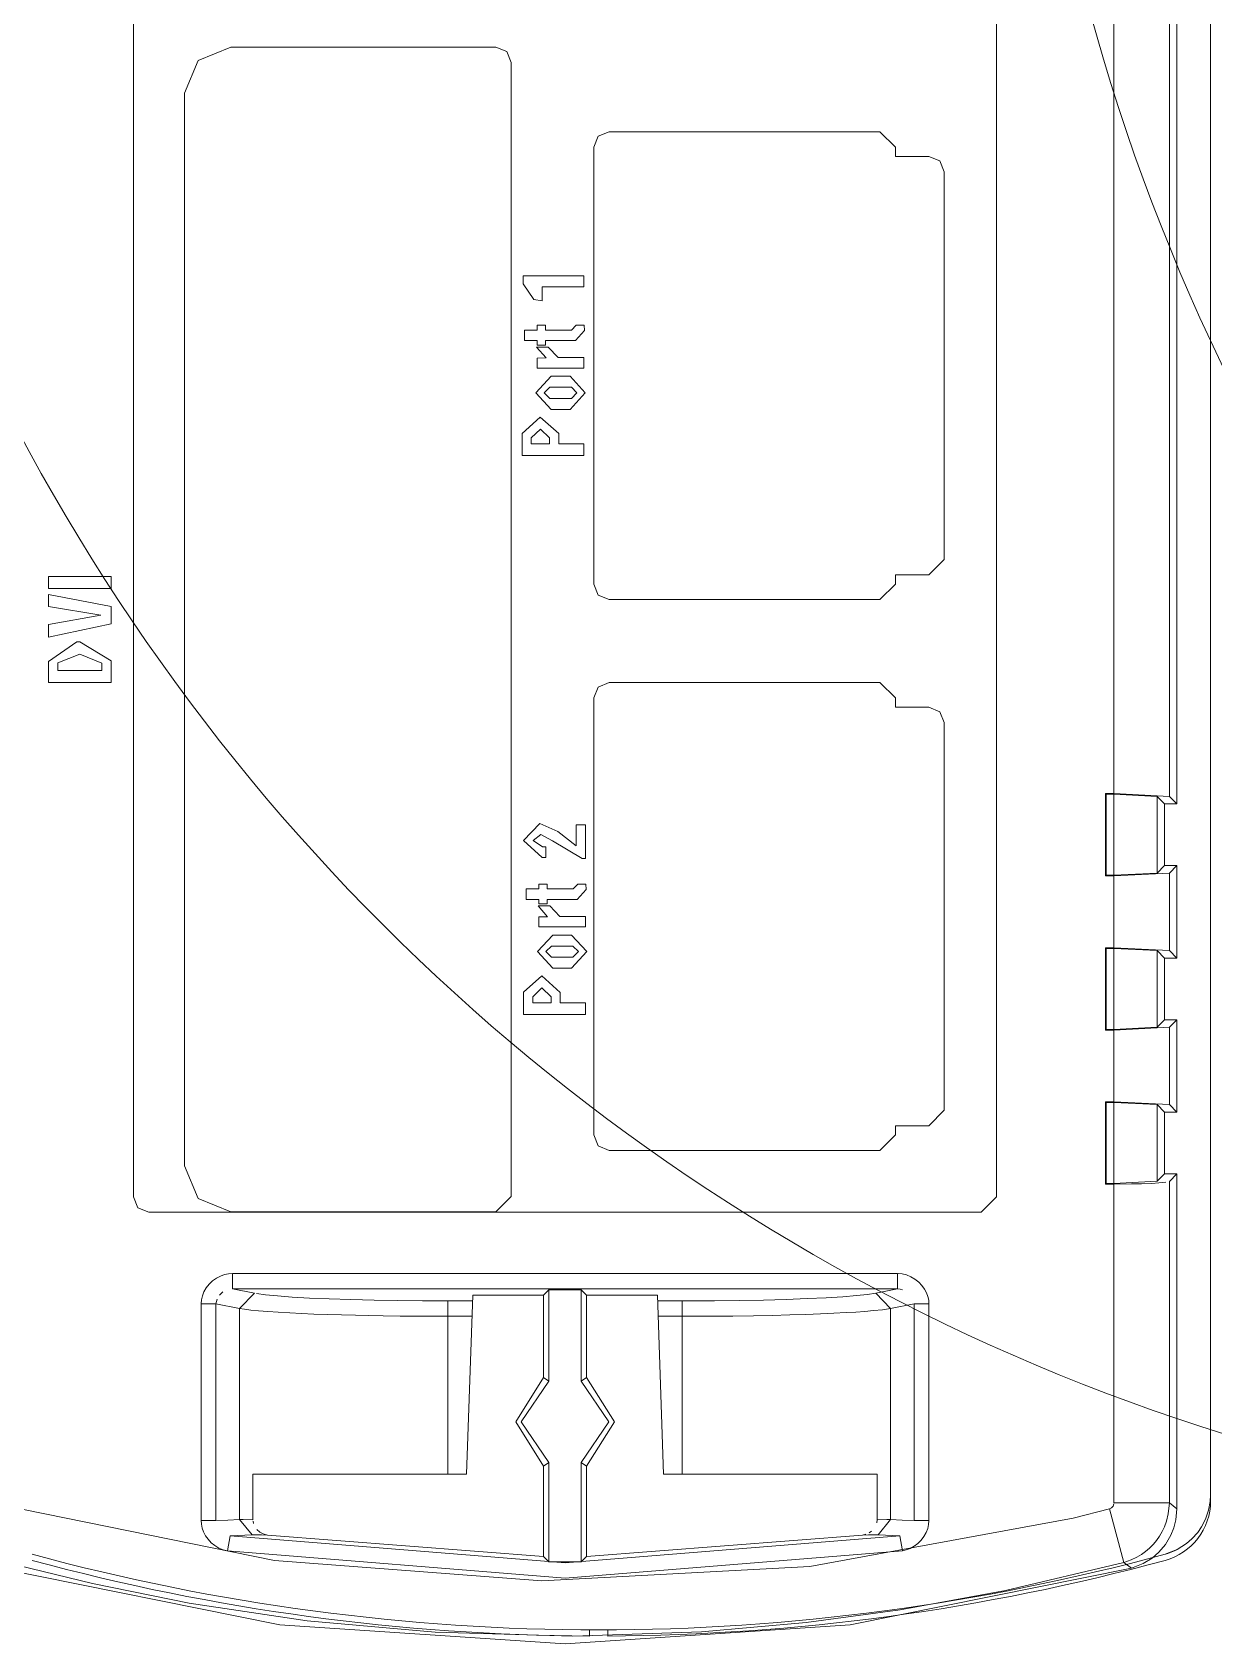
# Model space of a CAD drawing. Header units: millimetres. Extents: x -6000 to 26000, y -6000 to 26000.
# Drawn here: x 103.36 to 108.69, y -4346.64 to -4339.37 of the extents above; entities that cross this region are included whole.
import ezdxf

# ---------------------------------------------------------------- set-up
doc = ezdxf.new("R2010")
doc.units = ezdxf.units.MM
doc.header["$MEASUREMENT"] = 0
doc.layers.add('Чертеж и Рисунок_Ном._пера__7', color=7, linetype='Continuous', lineweight=15)

msp = doc.modelspace()

# ---------------------------------------------------------------- linework, layer by layer
at = {"layer": 'Чертеж и Рисунок_Ном._пера__7', "color": 7, "linetype": 'Continuous', "lineweight": 15}
for p, q in [((108.6764, -4328.7722), (108.6764, -4345.4705)), ((103.816, -4344.6228), (103.816, -4330.1564)), ((107.7108, -4330.1564), (107.7108, -4344.6228)), ((108.4904, -4342.815), (108.4904, -4330.6426)), ((108.5246, -4330.6084), (108.5246, -4342.8492)), ((108.2403, -4342.8026), (108.2403, -4330.6551)), ((105.4513, -4339.4328), (104.255, -4339.4328)), ((105.5209, -4344.6212), (105.5209, -4339.5024)), ((104.0464, -4339.6415), (104.0464, -4344.4821)), ((107.1847, -4339.8155), (105.9627, -4339.8155)), ((105.8932, -4339.885), (105.8932, -4341.8575)), ((107.2542, -4339.9268), (107.2542, -4339.885)), ((107.4052, -4339.9268), (107.2542, -4339.9268)), ((107.4747, -4341.7462), (107.4747, -4339.9963)), ((107.2542, -4341.8157), (107.4052, -4341.8157)), ((107.2542, -4341.8575), (107.2542, -4341.8157)), ((105.9627, -4341.927), (107.1847, -4341.927)), ((107.1847, -4342.3012), (105.9627, -4342.3012)), ((105.8932, -4342.3707), (105.8932, -4344.3432)), ((107.2542, -4342.4125), (107.2542, -4342.3707)), ((107.4052, -4342.4125), (107.2542, -4342.4125)), ((107.4747, -4344.2319), (107.4747, -4342.482)), ((108.2017, -4342.8026), (108.2017, -4343.1741)), ((108.2017, -4342.8026), (108.2403, -4342.8026)), ((108.2046, -4342.8055), (108.2017, -4342.8026)), ((108.2046, -4342.8055), (108.2046, -4343.1712)), ((108.2046, -4342.8055), (108.2404, -4342.8055)), ((108.2404, -4342.8055), (108.2404, -4343.1712)), ((108.4349, -4342.8152), (108.4349, -4343.1615)), ((108.4349, -4342.8152), (108.4689, -4342.8492)), ((108.4689, -4343.1274), (108.4689, -4342.8492)), ((108.5246, -4342.8492), (108.4689, -4342.8492)), ((108.4904, -4342.815), (108.5246, -4342.8492)), ((108.4349, -4343.1615), (108.4689, -4343.1274)), ((108.5246, -4343.1274), (108.4689, -4343.1274)), ((108.5246, -4343.1274), (108.4904, -4343.1616)), ((108.5246, -4343.1274), (108.5246, -4343.5447)), ((108.2017, -4343.1741), (108.2046, -4343.1712)), ((108.2017, -4343.1741), (108.2403, -4343.1741)), ((108.2046, -4343.1712), (108.2404, -4343.1712)), ((108.2403, -4343.4981), (108.2403, -4343.1741)), ((108.4904, -4343.5105), (108.4904, -4343.1616)), ((108.2017, -4343.4981), (108.2017, -4343.8696)), ((108.2017, -4343.4981), (108.2403, -4343.4981)), ((108.2046, -4343.501), (108.2017, -4343.4981)), ((108.2046, -4343.501), (108.2046, -4343.8667)), ((108.2046, -4343.501), (108.2404, -4343.501)), ((108.2404, -4343.501), (108.2404, -4343.8667)), ((108.4349, -4343.5107), (108.4349, -4343.857)), ((108.4349, -4343.5107), (108.4689, -4343.5447)), ((108.4904, -4343.5105), (108.5246, -4343.5447)), ((108.4689, -4343.8229), (108.4689, -4343.5447)), ((108.5246, -4343.5447), (108.4689, -4343.5447)), ((108.2046, -4343.8667), (108.2017, -4343.8696)), ((108.2017, -4343.8696), (108.2403, -4343.8696)), ((108.2046, -4343.8667), (108.2404, -4343.8667)), ((108.2403, -4344.1936), (108.2403, -4343.8696)), ((108.4349, -4343.857), (108.4689, -4343.8229)), ((108.5246, -4343.8229), (108.4689, -4343.8229)), ((108.5246, -4343.8229), (108.4904, -4343.8571)), ((108.4904, -4344.206), (108.4904, -4343.8571)), ((108.5246, -4343.8229), (108.5246, -4344.2402)), ((108.2017, -4344.1936), (108.2017, -4344.5651)), ((108.2046, -4344.1965), (108.2017, -4344.1936)), ((108.2017, -4344.1936), (108.2403, -4344.1936)), ((108.2046, -4344.1965), (108.2404, -4344.1965)), ((108.2046, -4344.1965), (108.2046, -4344.5622)), ((108.2404, -4344.1965), (108.2404, -4344.5622)), ((108.4349, -4344.2062), (108.4349, -4344.5525)), ((108.4349, -4344.2062), (108.4689, -4344.2402)), ((108.4689, -4344.5184), (108.4689, -4344.2402)), ((108.5246, -4344.2402), (108.4689, -4344.2402)), ((108.4904, -4344.206), (108.5246, -4344.2402)), ((107.2542, -4344.3432), (107.2542, -4344.3015)), ((107.2542, -4344.3015), (107.4052, -4344.3015)), ((105.9627, -4344.4127), (107.1847, -4344.4127)), ((108.4349, -4344.5525), (108.4689, -4344.5184)), ((108.5246, -4344.5184), (108.4689, -4344.5184)), ((108.5246, -4344.5184), (108.4904, -4344.5526)), ((108.5246, -4344.5184), (108.5246, -4346.0301)), ((108.2046, -4344.5622), (108.2017, -4344.5651)), ((108.2017, -4344.5651), (108.2403, -4344.5651)), ((108.2046, -4344.5622), (108.2404, -4344.5622)), ((108.2403, -4346.0038), (108.2403, -4344.5651)), ((108.4904, -4346.0039), (108.4904, -4344.5526)), ((107.6413, -4344.6923), (103.8856, -4344.6923)), ((104.255, -4344.6908), (105.4513, -4344.6908)), ((104.2633, -4345.0379), (104.2633, -4344.9685)), ((107.2636, -4344.9685), (104.2633, -4344.9685)), ((107.2636, -4344.9685), (107.2636, -4345.0379)), ((107.2636, -4345.0379), (104.2633, -4345.0379)), ((104.2633, -4345.0379), (104.3615, -4345.0571)), ((105.6661, -4345.0665), (105.6909, -4345.0417)), ((105.6909, -4345.0417), (105.836, -4345.0417)), ((105.6909, -4345.0417), (105.6909, -4345.4542)), ((105.836, -4345.4542), (105.836, -4345.0417)), ((105.836, -4345.0417), (105.8608, -4345.0665)), ((107.1654, -4345.0571), (107.2636, -4345.0379)), ((104.1213, -4345.1059), (104.1884, -4345.1059)), ((104.1213, -4345.1059), (104.1213, -4346.0836)), ((104.1884, -4345.1059), (104.2943, -4345.1266)), ((104.1884, -4345.1059), (104.1884, -4346.0836)), ((105.2349, -4345.0922), (105.346, -4345.0922)), ((105.2349, -4345.0922), (105.2349, -4345.1617)), ((105.3469, -4345.0665), (105.3187, -4345.8746)), ((105.6661, -4345.0665), (105.3469, -4345.0665)), ((105.6661, -4345.0665), (105.6661, -4345.438)), ((105.8608, -4345.438), (105.8608, -4345.0665)), ((106.18, -4345.0665), (105.8608, -4345.0665)), ((106.18, -4345.0665), (106.2082, -4345.8746)), ((106.1809, -4345.0922), (106.292, -4345.0922)), ((106.292, -4345.1617), (106.292, -4345.0922)), ((107.2325, -4345.1266), (107.3384, -4345.1059)), ((107.3384, -4345.1059), (107.4056, -4345.1059)), ((107.3384, -4346.0836), (107.3384, -4345.1059)), ((107.4056, -4346.0836), (107.4056, -4345.1059)), ((104.2943, -4345.1266), (104.2943, -4346.0794)), ((105.2349, -4345.8746), (105.2349, -4345.1617)), ((105.2349, -4345.1617), (105.3436, -4345.1617)), ((106.1833, -4345.1617), (106.292, -4345.1617)), ((106.292, -4345.8746), (106.292, -4345.1617)), ((107.2325, -4345.1266), (107.2325, -4346.0794)), ((108.6764, -4345.4705), (108.6764, -4345.9949)), ((108.6764, -4345.9669), (108.6764, -4345.4705)), ((105.6661, -4345.8383), (105.6661, -4346.2454)), ((105.6909, -4345.8222), (105.6909, -4346.2705)), ((105.836, -4346.2705), (105.836, -4345.8222)), ((105.8608, -4346.2454), (105.8608, -4345.8383)), ((104.3551, -4346.0798), (104.3551, -4345.8746)), ((104.3551, -4345.8746), (105.3187, -4345.8746)), ((106.2082, -4345.8746), (107.1718, -4345.8746)), ((107.1718, -4345.8746), (107.1718, -4346.0798)), ((108.6764, -4345.9671), (108.6764, -4345.9669)), ((108.6764, -4345.9671), (108.6764, -4345.9671)), ((108.4904, -4346.0039), (108.2403, -4346.0038)), ((108.5246, -4346.0301), (108.4904, -4346.0039)), ((104.1884, -4346.0836), (104.1213, -4346.0836)), ((107.4056, -4346.0836), (107.3384, -4346.0836)), ((104.2409, -4346.2205), (104.2521, -4346.1519)), ((107.2748, -4346.1519), (107.286, -4346.2205)), ((105.6909, -4346.2705), (105.6661, -4346.2454)), ((105.8608, -4346.2454), (105.836, -4346.2705)), ((108.3197, -4346.2982), (108.2847, -4346.2722)), ((105.8735, -4346.6047), (105.8735, -4346.5769)), ((105.957, -4346.6047), (105.957, -4346.5769))]:
    msp.add_line(p, q, dxfattribs=at)
at = {"layer": 'Чертеж и Рисунок_Ном._пера__7', "color": 7, "linetype": 'Continuous', "lineweight": 15, "flags": 128}
for points in [[(104.255, -4339.4328), (104.1075, -4339.4939), (104.0464, -4339.6415)], [(105.5005, -4339.4532), (105.4513, -4339.4328)], [(105.5209, -4339.5024), (105.5005, -4339.4532)], [(105.9627, -4339.8155), (105.9135, -4339.8358), (105.8932, -4339.885)], [(107.2542, -4339.885), (107.1847, -4339.8155)], [(107.4544, -4339.9471), (107.4052, -4339.9268)], [(107.4747, -4339.9963), (107.4544, -4339.9471)], [(107.4052, -4341.8157), (107.4747, -4341.7462)], [(105.8932, -4341.8575), (105.9135, -4341.9066), (105.9627, -4341.927)], [(107.1847, -4341.927), (107.2542, -4341.8575)], [(105.9627, -4342.3012), (105.9135, -4342.3216), (105.8932, -4342.3707)], [(107.2542, -4342.3707), (107.1847, -4342.3012)], [(107.4544, -4342.4328), (107.4052, -4342.4125)], [(107.4747, -4342.482), (107.4544, -4342.4328)], [(108.4904, -4342.815), (108.2403, -4342.8026)], [(108.4904, -4342.815), (108.2403, -4342.8026)], [(108.4904, -4342.815), (108.2403, -4342.8026)], [(108.4904, -4342.815), (108.2403, -4342.8026)], [(108.4904, -4342.815), (108.2403, -4342.8026)], [(108.4904, -4342.815), (108.2403, -4342.8026)], [(108.4904, -4342.815), (108.2403, -4342.8026)], [(108.4904, -4342.815), (108.2403, -4342.8026)], [(108.4904, -4342.815), (108.2403, -4342.8026)], [(108.4904, -4342.815), (108.2403, -4342.8026)], [(108.4904, -4342.815), (108.2403, -4342.8026)], [(108.4904, -4342.815), (108.2403, -4342.8026)], [(108.4904, -4342.815), (108.2403, -4342.8026)], [(108.4904, -4342.815), (108.2403, -4342.8026)], [(108.4904, -4342.815), (108.2403, -4342.8026)], [(108.4904, -4342.815), (108.2403, -4342.8026)], [(108.4904, -4342.815), (108.2403, -4342.8026)], [(108.4904, -4342.815), (108.2403, -4342.8026)], [(108.4904, -4342.815), (108.2403, -4342.8026)], [(108.4904, -4342.815), (108.2403, -4342.8026)], [(108.4904, -4342.815), (108.2403, -4342.8026)], [(108.4349, -4342.8152), (108.2404, -4342.8055)], [(108.4349, -4342.8152), (108.2404, -4342.8055)], [(108.4349, -4342.8152), (108.2404, -4342.8055)], [(108.4349, -4342.8152), (108.2404, -4342.8055)], [(108.4349, -4342.8152), (108.2404, -4342.8055)], [(108.4349, -4342.8152), (108.2404, -4342.8055)], [(108.4349, -4342.8152), (108.2404, -4342.8055)], [(108.4349, -4342.8152), (108.2404, -4342.8055)], [(108.4349, -4342.8152), (108.2404, -4342.8055)], [(108.4349, -4342.8152), (108.2404, -4342.8055)], [(108.4349, -4342.8152), (108.2404, -4342.8055)], [(108.4349, -4342.8152), (108.2404, -4342.8055)], [(108.4349, -4342.8152), (108.2404, -4342.8055)], [(108.4349, -4342.8152), (108.2404, -4342.8055)], [(108.4349, -4342.8152), (108.2404, -4342.8055)], [(108.4349, -4342.8152), (108.2404, -4342.8055)], [(108.4349, -4342.8152), (108.2404, -4342.8055)], [(108.4349, -4342.8152), (108.2404, -4342.8055)], [(108.4349, -4342.8152), (108.2404, -4342.8055)], [(108.4349, -4342.8152), (108.2404, -4342.8055)], [(108.4349, -4342.8152), (108.2404, -4342.8055)], [(105.7309, -4342.9737), (105.6497, -4342.937), (105.5767, -4343.0143), (105.6602, -4343.0915), (105.6764, -4343.0915), (105.6764, -4343.0421), (105.6613, -4343.0421), (105.6192, -4343.0143), (105.654, -4342.9864), (105.7065, -4343.015), (105.8414, -4343.095), (105.8557, -4343.095), (105.8557, -4342.9431), (105.8132, -4342.9431)], [(105.8132, -4342.9431), (105.8132, -4343.0386), (105.7309, -4342.9737)], [(108.2403, -4343.1741), (108.4904, -4343.1616)], [(108.2403, -4343.1741), (108.4904, -4343.1616)], [(108.2403, -4343.1741), (108.4904, -4343.1616)], [(108.2403, -4343.1741), (108.4904, -4343.1616)], [(108.2403, -4343.1741), (108.4904, -4343.1616)], [(108.2403, -4343.1741), (108.4904, -4343.1616)], [(108.2403, -4343.1741), (108.4904, -4343.1616)], [(108.2403, -4343.1741), (108.4904, -4343.1616)], [(108.2403, -4343.1741), (108.4904, -4343.1616)], [(108.2403, -4343.1741), (108.4904, -4343.1616)], [(108.2403, -4343.1741), (108.4904, -4343.1616)], [(108.2403, -4343.1741), (108.4904, -4343.1616)], [(108.2403, -4343.1741), (108.4904, -4343.1616)], [(108.2403, -4343.1741), (108.4904, -4343.1616)], [(108.2403, -4343.1741), (108.4904, -4343.1616)], [(108.2403, -4343.1741), (108.4904, -4343.1616)], [(108.2403, -4343.1741), (108.4904, -4343.1616)], [(108.2403, -4343.1741), (108.4904, -4343.1616)], [(108.2403, -4343.1741), (108.4904, -4343.1616)], [(108.2403, -4343.1741), (108.4904, -4343.1616)], [(108.2403, -4343.1741), (108.4904, -4343.1616)], [(108.2404, -4343.1712), (108.4349, -4343.1615)], [(108.2404, -4343.1712), (108.4349, -4343.1615)], [(108.2404, -4343.1712), (108.4349, -4343.1615)], [(108.2404, -4343.1712), (108.4349, -4343.1615)], [(108.2404, -4343.1712), (108.4349, -4343.1615)], [(108.2404, -4343.1712), (108.4349, -4343.1615)], [(108.2404, -4343.1712), (108.4349, -4343.1615)], [(108.2404, -4343.1712), (108.4349, -4343.1615)], [(108.2404, -4343.1712), (108.4349, -4343.1615)], [(108.2404, -4343.1712), (108.4349, -4343.1615)], [(108.2404, -4343.1712), (108.4349, -4343.1615)], [(108.2404, -4343.1712), (108.4349, -4343.1615)], [(108.2404, -4343.1712), (108.4349, -4343.1615)], [(108.2404, -4343.1712), (108.4349, -4343.1615)], [(108.2404, -4343.1712), (108.4349, -4343.1615)], [(108.2404, -4343.1712), (108.4349, -4343.1615)], [(108.2404, -4343.1712), (108.4349, -4343.1615)], [(108.2404, -4343.1712), (108.4349, -4343.1615)], [(108.2404, -4343.1712), (108.4349, -4343.1615)], [(108.2404, -4343.1712), (108.4349, -4343.1615)], [(108.2404, -4343.1712), (108.4349, -4343.1615)], [(108.4904, -4343.5105), (108.2403, -4343.4981)], [(108.4904, -4343.5105), (108.2403, -4343.4981)], [(108.4904, -4343.5105), (108.2403, -4343.4981)], [(108.4904, -4343.5105), (108.2403, -4343.4981)], [(108.4904, -4343.5105), (108.2403, -4343.4981)], [(108.4904, -4343.5105), (108.2403, -4343.4981)], [(108.4904, -4343.5105), (108.2403, -4343.4981)], [(108.4904, -4343.5105), (108.2403, -4343.4981)], [(108.4904, -4343.5105), (108.2403, -4343.4981)], [(108.4904, -4343.5105), (108.2403, -4343.4981)], [(108.4904, -4343.5105), (108.2403, -4343.4981)], [(108.4904, -4343.5105), (108.2403, -4343.4981)], [(108.4904, -4343.5105), (108.2403, -4343.4981)], [(108.4904, -4343.5105), (108.2403, -4343.4981)], [(108.4904, -4343.5105), (108.2403, -4343.4981)], [(108.4904, -4343.5105), (108.2403, -4343.4981)], [(108.4904, -4343.5105), (108.2403, -4343.4981)], [(108.4904, -4343.5105), (108.2403, -4343.4981)], [(108.4904, -4343.5105), (108.2403, -4343.4981)], [(108.4904, -4343.5105), (108.2403, -4343.4981)], [(108.4904, -4343.5105), (108.2403, -4343.4981)], [(108.4349, -4343.5107), (108.2404, -4343.501)], [(108.4349, -4343.5107), (108.2404, -4343.501)], [(108.4349, -4343.5107), (108.2404, -4343.501)], [(108.4349, -4343.5107), (108.2404, -4343.501)], [(108.4349, -4343.5107), (108.2404, -4343.501)], [(108.4349, -4343.5107), (108.2404, -4343.501)], [(108.4349, -4343.5107), (108.2404, -4343.501)], [(108.4349, -4343.5107), (108.2404, -4343.501)], [(108.4349, -4343.5107), (108.2404, -4343.501)], [(108.4349, -4343.5107), (108.2404, -4343.501)], [(108.4349, -4343.5107), (108.2404, -4343.501)], [(108.4349, -4343.5107), (108.2404, -4343.501)], [(108.4349, -4343.5107), (108.2404, -4343.501)], [(108.4349, -4343.5107), (108.2404, -4343.501)], [(108.4349, -4343.5107), (108.2404, -4343.501)], [(108.4349, -4343.5107), (108.2404, -4343.501)], [(108.4349, -4343.5107), (108.2404, -4343.501)], [(108.4349, -4343.5107), (108.2404, -4343.501)], [(108.4349, -4343.5107), (108.2404, -4343.501)], [(108.4349, -4343.5107), (108.2404, -4343.501)], [(108.4349, -4343.5107), (108.2404, -4343.501)], [(108.2403, -4343.8696), (108.4904, -4343.8571)], [(108.2403, -4343.8696), (108.4904, -4343.8571)], [(108.2403, -4343.8696), (108.4904, -4343.8571)], [(108.2403, -4343.8696), (108.4904, -4343.8571)], [(108.2403, -4343.8696), (108.4904, -4343.8571)], [(108.2403, -4343.8696), (108.4904, -4343.8571)], [(108.2403, -4343.8696), (108.4904, -4343.8571)], [(108.2403, -4343.8696), (108.4904, -4343.8571)], [(108.2403, -4343.8696), (108.4904, -4343.8571)], [(108.2403, -4343.8696), (108.4904, -4343.8571)], [(108.2403, -4343.8696), (108.4904, -4343.8571)], [(108.2403, -4343.8696), (108.4904, -4343.8571)], [(108.2403, -4343.8696), (108.4904, -4343.8571)], [(108.2403, -4343.8696), (108.4904, -4343.8571)], [(108.2403, -4343.8696), (108.4904, -4343.8571)], [(108.2403, -4343.8696), (108.4904, -4343.8571)], [(108.2403, -4343.8696), (108.4904, -4343.8571)], [(108.2403, -4343.8696), (108.4904, -4343.8571)], [(108.2403, -4343.8696), (108.4904, -4343.8571)], [(108.2403, -4343.8696), (108.4904, -4343.8571)], [(108.2403, -4343.8696), (108.4904, -4343.8571)], [(108.2404, -4343.8667), (108.4349, -4343.857)], [(108.2404, -4343.8667), (108.4349, -4343.857)], [(108.2404, -4343.8667), (108.4349, -4343.857)], [(108.2404, -4343.8667), (108.4349, -4343.857)], [(108.2404, -4343.8667), (108.4349, -4343.857)], [(108.2404, -4343.8667), (108.4349, -4343.857)], [(108.2404, -4343.8667), (108.4349, -4343.857)], [(108.2404, -4343.8667), (108.4349, -4343.857)], [(108.2404, -4343.8667), (108.4349, -4343.857)], [(108.2404, -4343.8667), (108.4349, -4343.857)], [(108.2404, -4343.8667), (108.4349, -4343.857)], [(108.2404, -4343.8667), (108.4349, -4343.857)], [(108.2404, -4343.8667), (108.4349, -4343.857)], [(108.2404, -4343.8667), (108.4349, -4343.857)], [(108.2404, -4343.8667), (108.4349, -4343.857)], [(108.2404, -4343.8667), (108.4349, -4343.857)], [(108.2404, -4343.8667), (108.4349, -4343.857)], [(108.2404, -4343.8667), (108.4349, -4343.857)], [(108.2404, -4343.8667), (108.4349, -4343.857)], [(108.2404, -4343.8667), (108.4349, -4343.857)], [(108.2404, -4343.8667), (108.4349, -4343.857)], [(107.4052, -4344.3015), (107.4747, -4344.2319)], [(108.4904, -4344.206), (108.2403, -4344.1936)], [(108.4904, -4344.206), (108.2403, -4344.1936)], [(108.4904, -4344.206), (108.2403, -4344.1936)], [(108.4904, -4344.206), (108.2403, -4344.1936)], [(108.4904, -4344.206), (108.2403, -4344.1936)], [(108.4904, -4344.206), (108.2403, -4344.1936)], [(108.4904, -4344.206), (108.2403, -4344.1936)], [(108.4904, -4344.206), (108.2403, -4344.1936)], [(108.4904, -4344.206), (108.2403, -4344.1936)], [(108.4904, -4344.206), (108.2403, -4344.1936)], [(108.4904, -4344.206), (108.2403, -4344.1936)], [(108.4904, -4344.206), (108.2403, -4344.1936)], [(108.4904, -4344.206), (108.2403, -4344.1936)], [(108.4904, -4344.206), (108.2403, -4344.1936)], [(108.4904, -4344.206), (108.2403, -4344.1936)], [(108.4904, -4344.206), (108.2403, -4344.1936)], [(108.4904, -4344.206), (108.2403, -4344.1936)], [(108.4904, -4344.206), (108.2403, -4344.1936)], [(108.4904, -4344.206), (108.2403, -4344.1936)], [(108.4904, -4344.206), (108.2403, -4344.1936)], [(108.4904, -4344.206), (108.2403, -4344.1936)], [(108.4349, -4344.2062), (108.2404, -4344.1965)], [(108.4349, -4344.2062), (108.2404, -4344.1965)], [(108.4349, -4344.2062), (108.2404, -4344.1965)], [(108.4349, -4344.2062), (108.2404, -4344.1965)], [(108.4349, -4344.2062), (108.2404, -4344.1965)], [(108.4349, -4344.2062), (108.2404, -4344.1965)], [(108.4349, -4344.2062), (108.2404, -4344.1965)], [(108.4349, -4344.2062), (108.2404, -4344.1965)], [(108.4349, -4344.2062), (108.2404, -4344.1965)], [(108.4349, -4344.2062), (108.2404, -4344.1965)], [(108.4349, -4344.2062), (108.2404, -4344.1965)], [(108.4349, -4344.2062), (108.2404, -4344.1965)], [(108.4349, -4344.2062), (108.2404, -4344.1965)], [(108.4349, -4344.2062), (108.2404, -4344.1965)], [(108.4349, -4344.2062), (108.2404, -4344.1965)], [(108.4349, -4344.2062), (108.2404, -4344.1965)], [(108.4349, -4344.2062), (108.2404, -4344.1965)], [(108.4349, -4344.2062), (108.2404, -4344.1965)], [(108.4349, -4344.2062), (108.2404, -4344.1965)], [(108.4349, -4344.2062), (108.2404, -4344.1965)], [(108.4349, -4344.2062), (108.2404, -4344.1965)], [(105.8932, -4344.3432), (105.9135, -4344.3924), (105.9627, -4344.4127)], [(107.1847, -4344.4127), (107.2542, -4344.3432)], [(104.0464, -4344.4821), (104.1075, -4344.6297), (104.255, -4344.6908)], [(108.4108, -4344.5616), (108.3642, -4344.5634), (108.3199, -4344.5644), (108.2403, -4344.5651)], [(108.2404, -4344.5622), (108.4349, -4344.5525)], [(108.2404, -4344.5622), (108.4349, -4344.5525)], [(108.2404, -4344.5622), (108.4349, -4344.5525)], [(108.2404, -4344.5622), (108.4349, -4344.5525)], [(108.2404, -4344.5622), (108.4349, -4344.5525)], [(108.2404, -4344.5622), (108.4349, -4344.5525)], [(108.2404, -4344.5622), (108.4349, -4344.5525)], [(108.2404, -4344.5622), (108.4349, -4344.5525)], [(108.2404, -4344.5622), (108.4349, -4344.5525)], [(108.2404, -4344.5622), (108.4349, -4344.5525)], [(108.2404, -4344.5622), (108.4349, -4344.5525)], [(108.2404, -4344.5622), (108.4349, -4344.5525)], [(108.2404, -4344.5622), (108.4349, -4344.5525)], [(108.2404, -4344.5622), (108.4349, -4344.5525)], [(108.2404, -4344.5622), (108.4349, -4344.5525)], [(108.2404, -4344.5622), (108.4349, -4344.5525)], [(108.2404, -4344.5622), (108.4349, -4344.5525)], [(108.2404, -4344.5622), (108.4349, -4344.5525)], [(108.2404, -4344.5622), (108.4349, -4344.5525)], [(108.2404, -4344.5622), (108.4349, -4344.5525)], [(108.2404, -4344.5622), (108.4349, -4344.5525)], [(108.4434, -4344.5596), (108.4108, -4344.5616)], [(108.4593, -4344.5583), (108.4434, -4344.5596)], [(108.4748, -4344.5566), (108.4593, -4344.5583)], [(103.816, -4344.6228), (103.8364, -4344.6719), (103.8856, -4344.6923)], [(105.4513, -4344.6908), (105.5209, -4344.6212)], [(107.6413, -4344.6923), (107.7108, -4344.6228)], [(104.2273, -4344.9736), (104.2088, -4344.9803)], [(104.2456, -4344.9697), (104.2273, -4344.9736)], [(104.2633, -4344.9685), (104.2456, -4344.9697)], [(107.2851, -4344.9703), (107.2663, -4344.9685)], [(107.3044, -4344.975), (107.2851, -4344.9703)], [(107.3238, -4344.9829), (107.3044, -4344.975)], [(104.1443, -4345.0339), (104.1341, -4345.0516)], [(104.1575, -4345.0173), (104.1443, -4345.0339)], [(104.2088, -4344.9803), (104.1905, -4344.9899), (104.1731, -4345.0023), (104.1575, -4345.0173)], [(107.2636, -4345.0379), (107.2759, -4345.0389)], [(107.2759, -4345.0389), (107.2869, -4345.0416)], [(107.3424, -4344.9938), (107.3238, -4344.9829)], [(107.3593, -4345.0072), (107.3424, -4344.9938)], [(107.3857, -4345.0388), (107.3739, -4345.0225), (107.3593, -4345.0072)], [(107.3947, -4345.0556), (107.3857, -4345.0388)], [(104.1228, -4345.0871), (104.1213, -4345.1044)], [(104.127, -4345.0694), (104.1228, -4345.0871)], [(104.1341, -4345.0516), (104.127, -4345.0694)], [(104.1884, -4345.1059), (104.1904, -4345.0944)], [(104.1904, -4345.0944), (104.1939, -4345.0841)], [(104.2042, -4345.0666), (104.2114, -4345.0586), (104.2198, -4345.0518)], [(104.2943, -4345.1266), (104.3615, -4345.0571)], [(104.4111, -4345.0644), (104.3708, -4345.0588)], [(104.6996, -4345.083), (104.611, -4345.0792), (104.5325, -4345.0747), (104.4656, -4345.0697), (104.4111, -4345.0644)], [(104.9015, -4345.0889), (104.797, -4345.0863), (104.6996, -4345.083)], [(105.2349, -4345.0922), (105.1196, -4345.0919), (105.0092, -4345.0907), (104.9015, -4345.0889)], [(106.3252, -4345.0922), (106.292, -4345.0922)], [(106.4374, -4345.0916), (106.3252, -4345.0922)], [(106.9416, -4345.0778), (106.8559, -4345.0819), (106.7611, -4345.0854), (106.6586, -4345.0882), (106.5502, -4345.0903), (106.4374, -4345.0916)], [(107.0166, -4345.0732), (106.9416, -4345.0778)], [(107.1281, -4345.0629), (107.0789, -4345.0682), (107.0166, -4345.0732)], [(107.1654, -4345.0571), (107.1281, -4345.0629)], [(107.1654, -4345.0571), (107.2325, -4345.1266)], [(107.4009, -4345.0725), (107.3947, -4345.0556)], [(107.4056, -4345.1059), (107.4044, -4345.0893), (107.4009, -4345.0725)], [(104.3171, -4345.1301), (104.2943, -4345.1266)], [(104.3799, -4345.137), (104.3456, -4345.1336), (104.3171, -4345.1301)], [(104.422, -4345.1404), (104.3799, -4345.137)], [(104.4693, -4345.1436), (104.422, -4345.1404)], [(104.6303, -4345.1514), (104.5747, -4345.1491), (104.521, -4345.1465), (104.4693, -4345.1436)], [(104.8185, -4345.1571), (104.7549, -4345.1555), (104.6933, -4345.1537), (104.6303, -4345.1514)], [(104.8771, -4345.1584), (104.8185, -4345.1571)], [(104.9433, -4345.1595), (104.8771, -4345.1584)], [(105.2349, -4345.1617), (105.1188, -4345.1613), (105.0193, -4345.1605), (104.9433, -4345.1595)], [(106.3405, -4345.1616), (106.292, -4345.1617)], [(106.6983, -4345.1574), (106.6143, -4345.159), (106.5211, -4345.1604), (106.4224, -4345.1613), (106.3405, -4345.1616)], [(106.7773, -4345.1554), (106.6983, -4345.1574)], [(107.0316, -4345.1451), (106.9771, -4345.148), (106.9162, -4345.1507), (106.8495, -4345.1532), (106.7773, -4345.1554)], [(107.0759, -4345.1424), (107.0316, -4345.1451)], [(107.1167, -4345.1395), (107.0759, -4345.1424)], [(107.1964, -4345.1319), (107.1561, -4345.1362), (107.1167, -4345.1395)], [(107.2325, -4345.1266), (107.1964, -4345.1319)], [(105.6661, -4345.438), (105.5409, -4345.6382), (105.6661, -4345.8383)], [(105.6909, -4345.4542), (105.5657, -4345.6382), (105.6909, -4345.8222)], [(105.6661, -4345.438), (105.6909, -4345.4542)], [(105.836, -4345.4542), (105.8608, -4345.438)], [(105.836, -4345.8222), (105.9612, -4345.6382), (105.836, -4345.4542)], [(105.8608, -4345.8383), (105.986, -4345.6382), (105.8608, -4345.438)], [(105.6909, -4345.8222), (105.6661, -4345.8383)], [(105.8608, -4345.8383), (105.836, -4345.8222)], [(108.4712, -4346.2356), (108.5261, -4346.2142), (108.5676, -4346.1878), (108.5919, -4346.1668), (108.6184, -4346.1371), (108.6361, -4346.1113), (108.6534, -4346.0778), (108.6674, -4346.0371), (108.6746, -4345.9981), (108.6764, -4345.9671)], [(108.2197, -4346.0307), (108.0563, -4346.0731), (106.8676, -4346.2907), (105.6581, -4346.3549), (104.4532, -4346.2642), (103.3197, -4346.0341)], [(108.2197, -4346.0307), (108.2292, -4346.0261), (108.2362, -4346.0184), (108.2399, -4346.0086)], [(108.2197, -4346.0307), (108.2847, -4346.2722)], [(108.4776, -4346.0867), (108.4858, -4346.0537), (108.4904, -4346.0039)], [(108.5246, -4346.0301), (108.52, -4346.0804), (108.5107, -4346.1167)], [(104.1213, -4346.0836), (104.1224, -4346.1004)], [(104.1224, -4346.1004), (104.126, -4346.1174)], [(104.126, -4346.1174), (104.1322, -4346.1347)], [(104.1322, -4346.1347), (104.1412, -4346.1518)], [(104.1884, -4346.0836), (104.2414, -4346.0817), (104.2943, -4346.0794)], [(104.3113, -4346.0791), (104.2943, -4346.0794)], [(104.351, -4346.1481), (104.2943, -4346.0794)], [(104.3551, -4346.0798), (104.3113, -4346.0791)], [(104.3577, -4346.0976), (104.3555, -4346.087)], [(104.3856, -4346.1353), (104.3728, -4346.1242)], [(104.4018, -4346.144), (104.3856, -4346.1353)], [(107.1457, -4346.132), (107.1357, -4346.1388)], [(107.1718, -4346.0798), (107.1702, -4346.0939)], [(107.2156, -4346.0791), (107.1718, -4346.0798)], [(107.2325, -4346.0794), (107.1758, -4346.1481)], [(107.2325, -4346.0794), (107.2156, -4346.0791)], [(107.2325, -4346.0794), (107.2855, -4346.0817), (107.3384, -4346.0836)], [(107.383, -4346.156), (107.393, -4346.1382)], [(107.393, -4346.1382), (107.4001, -4346.1201)], [(107.4001, -4346.1201), (107.4042, -4346.1021)], [(107.4042, -4346.1021), (107.4056, -4346.0845)], [(108.5107, -4346.1167), (108.4977, -4346.1492), (108.4731, -4346.1913), (108.4428, -4346.2269)], [(108.4456, -4346.1547), (108.458, -4346.1336)], [(108.458, -4346.1336), (108.4681, -4346.1125)], [(108.4681, -4346.1125), (108.4776, -4346.0867)], [(104.1412, -4346.1518), (104.1529, -4346.1683)], [(104.1529, -4346.1683), (104.1673, -4346.1836), (104.1838, -4346.1969)], [(104.1838, -4346.1969), (104.2017, -4346.2076), (104.2202, -4346.2153), (104.2387, -4346.2201)], [(104.2521, -4346.1519), (104.351, -4346.1481)], [(104.2521, -4346.1519), (105.7634, -4346.2746), (107.2748, -4346.1519)], [(104.3934, -4346.1481), (104.37, -4346.1477), (104.351, -4346.1481)], [(104.4209, -4346.149), (104.3934, -4346.1481)], [(104.4209, -4346.149), (104.4018, -4346.144)], [(104.4209, -4346.149), (105.6661, -4346.2454)], [(105.8608, -4346.2454), (107.106, -4346.149)], [(107.1205, -4346.1456), (107.106, -4346.149)], [(107.1335, -4346.148), (107.106, -4346.149)], [(107.1758, -4346.1481), (107.1569, -4346.1477), (107.1335, -4346.148)], [(107.1758, -4346.1481), (107.2748, -4346.1519)], [(107.3035, -4346.2163), (107.3212, -4346.2095)], [(107.3212, -4346.2095), (107.3386, -4346.1999)], [(107.3386, -4346.1999), (107.3552, -4346.1875)], [(107.3552, -4346.1875), (107.3703, -4346.1727)], [(107.3703, -4346.1727), (107.383, -4346.156)], [(108.3831, -4346.223), (108.4011, -4346.2077), (108.4182, -4346.1904), (108.4326, -4346.1731), (108.4456, -4346.1547)], [(108.2847, -4346.2722), (107.7503, -4346.3999), (107.276, -4346.4869), (106.8514, -4346.5443), (106.3797, -4346.5859), (105.7993, -4346.6054), (105.178, -4346.5878), (104.6001, -4346.5355), (104.0669, -4346.456), (103.6309, -4346.3682), (103.2422, -4346.2722)], [(104.2409, -4346.2205), (105.7634, -4346.344), (107.286, -4346.2205)], [(105.6909, -4346.2705), (105.836, -4346.2705)], [(107.286, -4346.2205), (107.3035, -4346.2163)], [(108.2847, -4346.2722), (108.3174, -4346.2611), (108.3438, -4346.2486)], [(108.373, -4346.2776), (108.3197, -4346.2982)], [(108.3438, -4346.2486), (108.3645, -4346.2363), (108.3831, -4346.223)], [(108.4128, -4346.2528), (108.373, -4346.2776)], [(108.4428, -4346.2269), (108.4128, -4346.2528)], [(108.4724, -4346.2352), (108.4836, -4346.2319), (108.4947, -4346.228), (108.5057, -4346.2237), (108.5164, -4346.2189), (108.5269, -4346.2137)], [(103.2072, -4346.2982), (104.4768, -4346.5543), (105.7634, -4346.6397), (107.0501, -4346.5543), (108.3197, -4346.2982)]]:
    msp.add_lwpolyline(points, dxfattribs=at)
for points in [[(105.5748, -4340.5019), (105.6227, -4340.5718), (105.6602, -4340.5784), (105.6602, -4340.5154), (105.8487, -4340.5154), (105.8487, -4340.4659), (105.5748, -4340.4659)], [(105.581, -4340.758), (105.6378, -4340.758), (105.6378, -4340.7781), (105.6752, -4340.7781), (105.6752, -4340.758), (105.8109, -4340.758), (105.8514, -4340.7125), (105.8499, -4340.6889), (105.8139, -4340.6889), (105.7931, -4340.7105), (105.6752, -4340.7105), (105.6752, -4340.6889), (105.6378, -4340.6889), (105.6378, -4340.7105), (105.581, -4340.7105)], [(105.6378, -4340.8821), (105.8487, -4340.8821), (105.8487, -4340.8345), (105.7332, -4340.8345), (105.6872, -4340.787), (105.6347, -4340.787), (105.6779, -4340.8361), (105.6378, -4340.8365)], [(105.6323, -4340.9934), (105.7011, -4341.0683), (105.7861, -4341.0683), (105.8549, -4340.9934), (105.7861, -4340.9188), (105.7011, -4340.9188)], [(105.6698, -4340.9934), (105.6949, -4340.9682), (105.7923, -4340.9682), (105.8174, -4340.993), (105.7923, -4341.0188), (105.6949, -4341.0188)], [(105.7351, -4341.2236), (105.7351, -4341.1773), (105.6513, -4341.1031), (105.5697, -4341.1765), (105.5697, -4341.2766), (105.8487, -4341.2766), (105.8487, -4341.2236)], [(105.6111, -4341.2236), (105.6111, -4341.197), (105.6521, -4341.1572), (105.6938, -4341.197), (105.6938, -4341.2236)], [(103.4325, -4341.8227), (103.4325, -4341.8765), (103.716, -4341.8765), (103.716, -4341.8227)], [(103.4325, -4342.096), (103.716, -4342.0359), (103.716, -4341.9586), (103.4325, -4341.9032), (103.4325, -4341.9586), (103.6685, -4341.997), (103.4325, -4342.0391)], [(103.716, -4342.3009), (103.716, -4342.2027), (103.5746, -4342.1179), (103.5605, -4342.1179), (103.4325, -4342.2059), (103.4325, -4342.3009)], [(103.4745, -4342.2471), (103.4745, -4342.2118), (103.5739, -4342.1729), (103.674, -4342.2133), (103.674, -4342.2471)], [(105.5879, -4343.2805), (105.6447, -4343.2805), (105.6447, -4343.3006), (105.6822, -4343.3006), (105.6822, -4343.2805), (105.8178, -4343.2805), (105.8584, -4343.2349), (105.8568, -4343.2113), (105.8209, -4343.2113), (105.8, -4343.2329), (105.6822, -4343.2329), (105.6822, -4343.2113), (105.6447, -4343.2113), (105.6447, -4343.2329), (105.5879, -4343.2329)], [(105.6447, -4343.4045), (105.8557, -4343.4045), (105.8557, -4343.357), (105.7401, -4343.357), (105.6942, -4343.3095), (105.6416, -4343.3095), (105.6849, -4343.3585), (105.6447, -4343.3589)], [(105.6393, -4343.5158), (105.7081, -4343.5907), (105.7931, -4343.5907), (105.8619, -4343.5158), (105.7931, -4343.4412), (105.7081, -4343.4412)], [(105.6768, -4343.5158), (105.7019, -4343.4907), (105.7993, -4343.4907), (105.8244, -4343.5154), (105.7993, -4343.5413), (105.7019, -4343.5413)], [(105.7421, -4343.7461), (105.7421, -4343.6997), (105.6582, -4343.6255), (105.5767, -4343.6989), (105.5767, -4343.799), (105.8557, -4343.799), (105.8557, -4343.7461)], [(105.6181, -4343.7461), (105.6181, -4343.7194), (105.659, -4343.6796), (105.7007, -4343.7194), (105.7007, -4343.7461)]]:
    msp.add_lwpolyline(points, close=True, dxfattribs=at)
at = {"layer": 'Чертеж и Рисунок_Ном._пера__7', "color": 7, "linetype": 'Continuous', "lineweight": 15}
for centre in [(111.4978, -4336.84), (117.0805, -4336.84)]:
    msp.add_circle(centre, 9.2708, dxfattribs=at)
for centre, radius, start, end in [((108.3982, -4345.9949), 0.2782, 285.21846, 0), ((105.9152, -4336.84), 9.737, 254.78154, 270), ((105.9152, -4336.8678), 9.737, 254.78154, 269.75445), ((105.9152, -4336.84), 9.737, 270, 285.21846), ((105.9152, -4336.8678), 9.737, 270.24555, 285.21846)]:
    msp.add_arc(centre, radius, start, end, dxfattribs=at)

doc.saveas('drawing.dxf')
